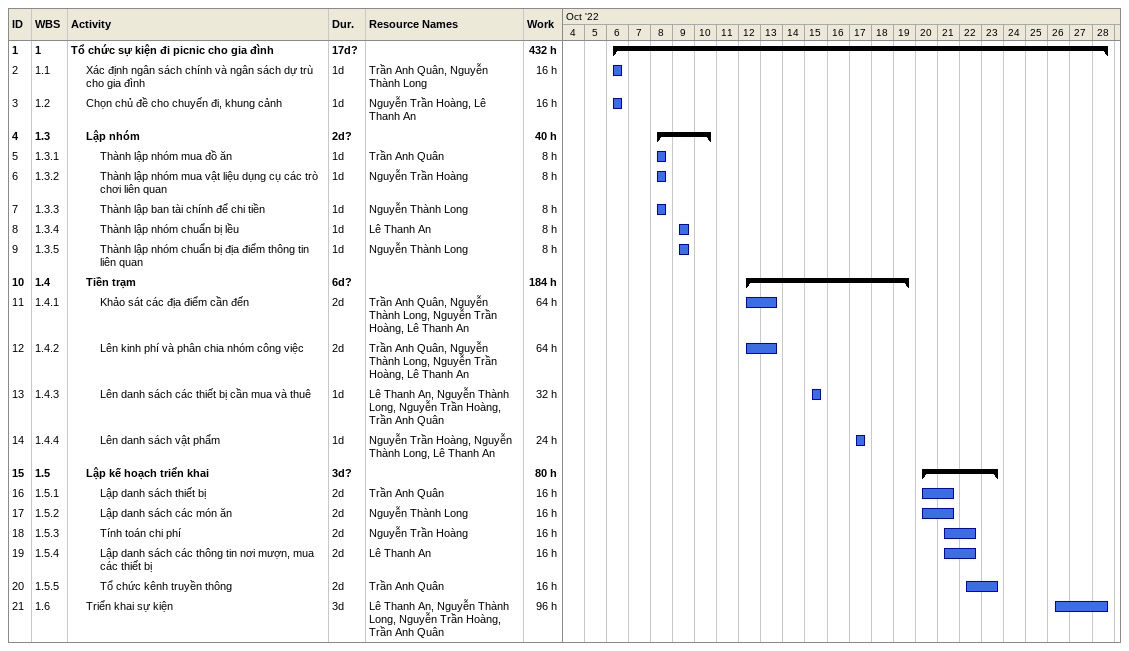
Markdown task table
| ID | WBS | Task | Duration | Start | Finish | Resources | Work (h) |
|---|---|---|---|---|---|---|---|
| 1 | 1 | **Tổ chức sự kiện đi picnic cho gia đình** | 17d? | 2022-10-06 | 2022-10-28 |  | 432 |
| 2 | 1.1 | Xác định ngân sách chính và ngân sách dự trù cho gia đình | 1d | 2022-10-06 | 2022-10-06 | Trần Anh Quân, Nguyễn Thành Long | 16 |
| 3 | 1.2 | Chọn chủ đề cho chuyến đi, khung cảnh | 1d | 2022-10-06 | 2022-10-06 | Nguyễn Trần Hoàng, Lê Thanh An | 16 |
| 4 | 1.3 | **Lập nhóm** | 2d? | 2022-10-08 | 2022-10-10 |  | 40 |
| 5 | 1.3.1 | Thành lập nhóm mua đồ ăn | 1d | 2022-10-08 | 2022-10-08 | Trần Anh Quân | 8 |
| 6 | 1.3.2 | Thành lập nhóm mua vật liệu dụng cụ các trò chơi liên quan | 1d | 2022-10-08 | 2022-10-08 | Nguyễn Trần Hoàng | 8 |
| 7 | 1.3.3 | Thành lập ban tài chính để chi tiền | 1d | 2022-10-08 | 2022-10-08 | Nguyễn Thành Long | 8 |
| 8 | 1.3.4 | Thành lập nhóm chuẩn bị lều | 1d | 2022-10-09 | 2022-10-09 | Lê Thanh An | 8 |
| 9 | 1.3.5 | Thành lập nhóm chuẩn bị địa điểm thông tin liên quan | 1d | 2022-10-09 | 2022-10-09 | Nguyễn Thành Long | 8 |
| 10 | 1.4 | **Tiền trạm** | 6d? | 2022-10-12 | 2022-10-19 |  | 184 |
| 11 | 1.4.1 | Khảo sát các địa điểm cần đến | 2d | 2022-10-12 | 2022-10-13 | Trần Anh Quân, Nguyễn Thành Long, Nguyễn Trần Hoàng, Lê Thanh An | 64 |
| 12 | 1.4.2 | Lên kinh phí và phân chia nhóm công việc | 2d | 2022-10-12 | 2022-10-13 | Trần Anh Quân, Nguyễn Thành Long, Nguyễn Trần Hoàng, Lê Thanh An | 64 |
| 13 | 1.4.3 | Lên danh sách các thiết bị cần mua và thuê | 1d | 2022-10-15 | 2022-10-15 | Lê Thanh An, Nguyễn Thành Long, Nguyễn Trần Hoàng, Trần Anh Quân | 32 |
| 14 | 1.4.4 | Lên danh sách vật phẩm | 1d | 2022-10-17 | 2022-10-17 | Nguyễn Trần Hoàng, Nguyễn Thành Long, Lê Thanh An | 24 |
| 15 | 1.5 | **Lập kế hoạch triển khai** | 3d? | 2022-10-20 | 2022-10-23 |  | 80 |
| 16 | 1.5.1 | Lập danh sách thiết bị | 2d | 2022-10-20 | 2022-10-21 | Trần Anh Quân | 16 |
| 17 | 1.5.2 | Lập danh sách các món ăn | 2d | 2022-10-20 | 2022-10-21 | Nguyễn Thành Long | 16 |
| 18 | 1.5.3 | Tính toán chi phí | 2d | 2022-10-21 | 2022-10-22 | Nguyễn Trần Hoàng | 16 |
| 19 | 1.5.4 | Lập danh sách các thông tin nơi mượn, mua các thiết bị | 2d | 2022-10-21 | 2022-10-22 | Lê Thanh An | 16 |
| 20 | 1.5.5 | Tổ chức kênh truyền thông | 2d | 2022-10-22 | 2022-10-23 | Trần Anh Quân | 16 |
| 21 | 1.6 | Triển khai sự kiện | 3d | 2022-10-26 | 2022-10-28 | Lê Thanh An, Nguyễn Thành Long, Nguyễn Trần Hoàng, Trần Anh Quân | 96 |
